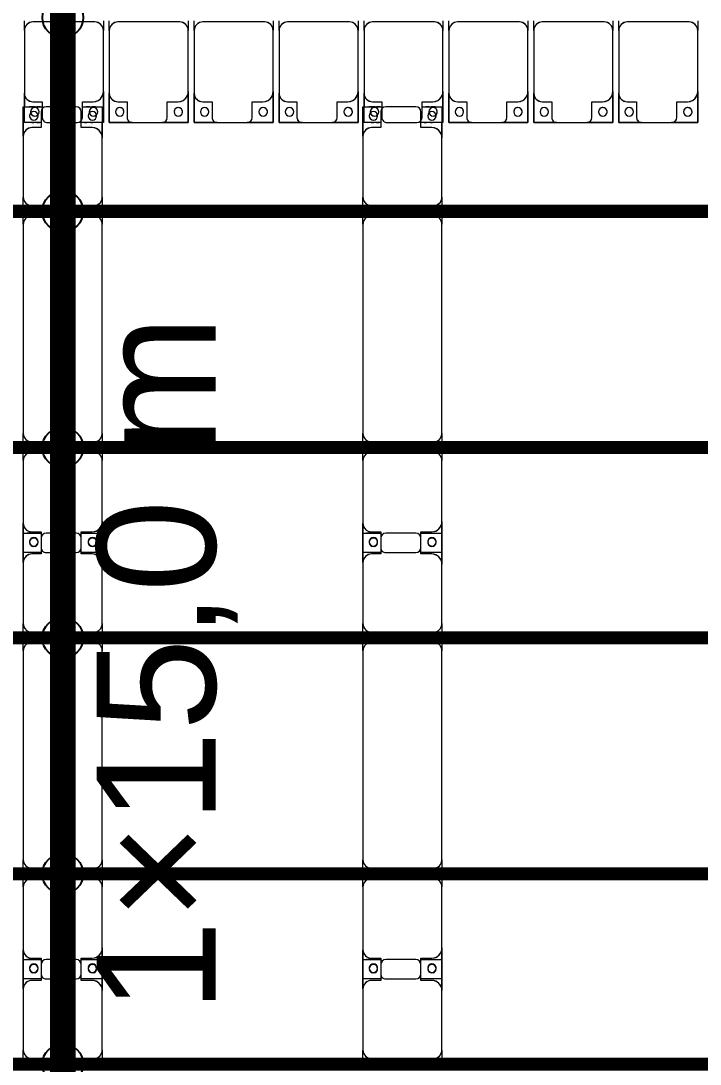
# Model space of a CAD drawing. Header units: millimetres. Extents: x -291190 to 146725, y 19759 to 185158.
# Drawn here: x -55426 to -51426, y 151050 to 157191 of the extents above; entities that cross this region are included whole.
import ezdxf

# ---------------------------------------------------------------- set-up
doc = ezdxf.new("R2010")
doc.units = ezdxf.units.MM
doc.layers.add('A-GENM', color=13, linetype='Continuous', lineweight=9)
doc.layers.add('S-BEAM', color=12, linetype='Continuous', lineweight=9)
doc.layers.add('GC-GHI CHU', color=2, linetype='Continuous')
doc.layers.add('GC-HOP 40x60 GIA CUONG', color=1, linetype='Continuous')
doc.styles.add('GC_VN', font='arial.ttf')

# ---------------------------------------------------------------- blocks, each defined once
blk = doc.blocks.new('Dải phao đi lại kèm đỡ invester - DẢI PHAO ĐI LẠI-60252-KHUNG KẾT CẤU BÈ PIN 4')
at = {"layer": 'A-GENM', "color": 7}
for p, q in [((116258.4, 1312.2), (116411.8, 1312.2)), ((116258.4, 1129.7), (116258.4, 1312.2)), ((116258.4, 1312.2), (116258.4, 1129.7)), ((116411.8, 1312.2), (116258.4, 1312.2)), ((116588.2, 1312.2), (116411.8, 1312.2)), ((116588.2, 1312.2), (116723.4, 1312.2)), ((116723.4, 1312.2), (116588.2, 1312.2)), ((116723.4, 1312.2), (116723.4, 1139.7)), ((116723.4, 1139.7), (116723.4, 1312.2)), ((116758.4, 1312.2), (116911.8, 1312.2)), ((116758.4, 1129.7), (116758.4, 1312.2)), ((116758.4, 1312.2), (116758.4, 1129.7)), ((116911.8, 1312.2), (116758.4, 1312.2)), ((117088.2, 1312.2), (116911.8, 1312.2)), ((117088.2, 1312.2), (117223.4, 1312.2)), ((117223.4, 1312.2), (117088.2, 1312.2)), ((117223.4, 1312.2), (117223.4, 1139.7)), ((117223.4, 1139.7), (117223.4, 1312.2)), ((117258.4, 1312.2), (117411.8, 1312.2)), ((117258.4, 1129.7), (117258.4, 1312.2)), ((117258.4, 1312.2), (117258.4, 1129.7)), ((117411.8, 1312.2), (117258.4, 1312.2)), ((117588.2, 1312.2), (117411.8, 1312.2)), ((117588.2, 1312.2), (117723.4, 1312.2)), ((117723.4, 1312.2), (117588.2, 1312.2)), ((117723.4, 1312.2), (117723.4, 1139.7)), ((117723.4, 1139.7), (117723.4, 1312.2)), ((117758.4, 1312.2), (117888.1, 1312.2)), ((117758.4, 1129.7), (117758.4, 1312.2)), ((117758.4, 1312.2), (117758.4, 1129.7)), ((117831.6, 1312.2), (117819.4, 1312.2)), ((117868.8, 1312.2), (117855.3, 1312.2)), ((118088.2, 1312.2), (117911.8, 1312.2)), ((118124.6, 1312.2), (118223.4, 1312.2)), ((118149.1, 1312.2), (118133.8, 1312.2)), ((118180.3, 1312.2), (118167.8, 1312.2)), ((118223.4, 1312.2), (118223.4, 1139.7)), ((118258.4, 1312.2), (118411.8, 1312.2)), ((118258.4, 1129.7), (118258.4, 1312.2)), ((118258.4, 1312.2), (118258.4, 1129.7)), ((118411.8, 1312.2), (118258.4, 1312.2)), ((118588.2, 1312.2), (118411.8, 1312.2)), ((118588.2, 1312.2), (118723.4, 1312.2)), ((118723.4, 1312.2), (118588.2, 1312.2)), ((118723.4, 1312.2), (118723.4, 1139.7)), ((118723.4, 1139.7), (118723.4, 1312.2)), ((118758.4, 1312.2), (118911.8, 1312.2)), ((118758.4, 1129.7), (118758.4, 1312.2)), ((118758.4, 1312.2), (118758.4, 1129.7)), ((118911.8, 1312.2), (118758.4, 1312.2)), ((119088.2, 1312.2), (118911.8, 1312.2)), ((119088.2, 1312.2), (119223.4, 1312.2)), ((119223.4, 1312.2), (119088.2, 1312.2)), ((119223.4, 1312.2), (119223.4, 1139.7)), ((119223.4, 1139.7), (119223.4, 1312.2)), ((119258.4, 1312.2), (119411.8, 1312.2)), ((119258.4, 1129.7), (119258.4, 1312.2)), ((119258.4, 1312.2), (119258.4, 1129.7)), ((119411.8, 1312.2), (119258.4, 1312.2)), ((119588.2, 1312.2), (119411.8, 1312.2)), ((119588.2, 1312.2), (119723.4, 1312.2)), ((119723.4, 1312.2), (119588.2, 1312.2)), ((119723.4, 1312.2), (119723.4, 1139.7)), ((119723.4, 1139.7), (119723.4, 1312.2)), ((119758.4, 1312.2), (119888.1, 1312.2)), ((119758.4, 1129.7), (119758.4, 1312.2)), ((119758.4, 1312.2), (119758.4, 1129.7)), ((119831.6, 1312.2), (119819.4, 1312.2)), ((119868.8, 1312.2), (119855.3, 1312.2)), ((120088.2, 1312.2), (119911.8, 1312.2)), ((120124.6, 1312.2), (120223.4, 1312.2)), ((120149.1, 1312.2), (120133.8, 1312.2)), ((120180.3, 1312.2), (120167.8, 1312.2)), ((120223.4, 1312.2), (120223.4, 1139.7)), ((116381.8, 1282.2), (116381.8, 1189.7)), ((116618.2, 1189.7), (116618.2, 1282.2)), ((116881.8, 1282.2), (116881.8, 1189.7)), ((117118.2, 1189.7), (117118.2, 1282.2)), ((117381.8, 1282.2), (117381.8, 1189.7)), ((117618.2, 1189.7), (117618.2, 1282.2)), ((117881.8, 1282.2), (117881.8, 1189.7)), ((118118.2, 1189.7), (118118.2, 1282.2)), ((118381.8, 1282.2), (118381.8, 1189.7)), ((118618.2, 1189.7), (118618.2, 1282.2)), ((118881.8, 1282.2), (118881.8, 1189.7)), ((119118.2, 1189.7), (119118.2, 1282.2)), ((119381.8, 1282.2), (119381.8, 1189.7)), ((119618.2, 1189.7), (119618.2, 1282.2)), ((119881.8, 1282.2), (119881.8, 1189.7)), ((120118.2, 1189.7), (120118.2, 1282.2)), ((116381.8, 1189.7), (116318.4, 1189.7)), ((116673.4, 1189.7), (116618.2, 1189.7)), ((116881.8, 1189.7), (116818.4, 1189.7)), ((117173.4, 1189.7), (117118.2, 1189.7)), ((117381.8, 1189.7), (117318.4, 1189.7)), ((117673.4, 1189.7), (117618.2, 1189.7)), ((117881.8, 1189.7), (117818.4, 1189.7)), ((118173.4, 1189.7), (118118.2, 1189.7)), ((118223.4, 1139.7), (118223.4, 1219.7)), ((118381.8, 1189.7), (118318.4, 1189.7)), ((118673.4, 1189.7), (118618.2, 1189.7)), ((118881.8, 1189.7), (118818.4, 1189.7)), ((119173.4, 1189.7), (119118.2, 1189.7)), ((119381.8, 1189.7), (119318.4, 1189.7)), ((119673.4, 1189.7), (119618.2, 1189.7)), ((119881.8, 1189.7), (119818.4, 1189.7)), ((120173.4, 1189.7), (120118.2, 1189.7)), ((120223.4, 1139.7), (120223.4, 1219.7)), ((116258.4, 1129.7), (116258.4, 769.7)), ((116723.4, 769.7), (116723.4, 1139.7)), ((116758.4, 1129.7), (116758.4, 769.7)), ((117223.4, 769.7), (117223.4, 1139.7)), ((117258.4, 1129.7), (117258.4, 769.7)), ((117723.4, 769.7), (117723.4, 1139.7)), ((117758.4, 1129.7), (117758.4, 769.7)), ((118223.4, 769.7), (118223.4, 1139.7)), ((118258.4, 1129.7), (118258.4, 769.7)), ((118723.4, 769.7), (118723.4, 1139.7)), ((118758.4, 1129.7), (118758.4, 769.7)), ((119223.4, 769.7), (119223.4, 1139.7)), ((119258.4, 1129.7), (119258.4, 769.7)), ((119723.4, 769.7), (119723.4, 1139.7)), ((119758.4, 1129.7), (119758.4, 769.7)), ((120223.4, 769.7), (120223.4, 1139.7)), ((116258.4, 713.3), (116258.4, 769.7)), ((116258.4, 713.3), (116258.4, 769.7)), ((116723.4, 769.7), (116723.4, 713.3)), ((116723.4, 769.7), (116723.4, 713.3)), ((116758.4, 713.3), (116758.4, 769.7)), ((116758.4, 713.3), (116758.4, 769.7)), ((117223.4, 769.7), (117223.4, 713.3)), ((117223.4, 769.7), (117223.4, 713.3)), ((117258.4, 713.3), (117258.4, 769.7)), ((117258.4, 713.3), (117258.4, 769.7)), ((117723.4, 769.7), (117723.4, 713.3)), ((117723.4, 769.7), (117723.4, 713.3)), ((117758.4, 713.3), (117758.4, 769.7)), ((117758.4, 713.3), (117758.4, 769.7)), ((118223.4, 769.7), (118223.4, 713.3)), ((118223.4, 769.7), (118223.4, 713.3)), ((118258.4, 713.3), (118258.4, 769.7)), ((118258.4, 713.3), (118258.4, 769.7)), ((118723.4, 769.7), (118723.4, 713.3)), ((118723.4, 769.7), (118723.4, 713.3)), ((118758.4, 713.3), (118758.4, 769.7)), ((118758.4, 713.3), (118758.4, 769.7)), ((119223.4, 769.7), (119223.4, 713.3)), ((119223.4, 769.7), (119223.4, 713.3)), ((119258.4, 713.3), (119258.4, 769.7)), ((119258.4, 713.3), (119258.4, 769.7)), ((119723.4, 769.7), (119723.4, 713.3)), ((119723.4, 769.7), (119723.4, 713.3)), ((119758.4, 713.3), (119758.4, 769.7)), ((119758.4, 713.3), (119758.4, 769.7)), ((120223.4, 769.7), (120223.4, 713.3)), ((120223.4, 769.7), (120223.4, 713.3)), ((116308.4, 719.7), (116673.4, 719.7)), ((116808.4, 719.7), (117173.4, 719.7)), ((117308.4, 719.7), (117673.4, 719.7)), ((117808.4, 719.7), (118173.4, 719.7)), ((118308.4, 719.7), (118673.4, 719.7)), ((118808.4, 719.7), (119173.4, 719.7)), ((119308.4, 719.7), (119673.4, 719.7)), ((119808.4, 719.7), (120173.4, 719.7))]:
    blk.add_line(p, q, dxfattribs=at)
for centre, radius, start, end in [((116411.8, 1282.2), 30, 90, 180), ((116411.8, 1282.2), 30, 105, 165), ((116411.8, 1282.2), 30, 135, 165), ((116411.8, 1282.2), 30, 135, 165), ((116411.8, 1282.2), 30, 105, 120), ((116411.8, 1282.2), 30, 105, 120), ((116588.2, 1282.2), 30, 360, 90), ((116588.2, 1282.2), 30, 60, 75), ((116588.2, 1282.2), 30, 15, 75), ((116588.2, 1282.2), 30, 60, 75), ((116588.2, 1282.2), 30, 15, 30), ((116588.2, 1282.2), 30, 15, 30), ((116911.8, 1282.2), 30, 90, 180), ((116911.8, 1282.2), 30, 105, 165), ((116911.8, 1282.2), 30, 135, 165), ((116911.8, 1282.2), 30, 135, 165), ((116911.8, 1282.2), 30, 105, 120), ((116911.8, 1282.2), 30, 105, 120), ((117088.2, 1282.2), 30, 360, 90), ((117088.2, 1282.2), 30, 60, 75), ((117088.2, 1282.2), 30, 15, 75), ((117088.2, 1282.2), 30, 60, 75), ((117088.2, 1282.2), 30, 15, 30), ((117088.2, 1282.2), 30, 15, 30), ((117411.8, 1282.2), 30, 90, 180), ((117411.8, 1282.2), 30, 105, 165), ((117411.8, 1282.2), 30, 135, 165), ((117411.8, 1282.2), 30, 135, 165), ((117411.8, 1282.2), 30, 105, 120), ((117411.8, 1282.2), 30, 105, 120), ((117588.2, 1282.2), 30, 360, 90), ((117588.2, 1282.2), 30, 60, 75), ((117588.2, 1282.2), 30, 15, 75), ((117588.2, 1282.2), 30, 60, 75), ((117588.2, 1282.2), 30, 15, 30), ((117588.2, 1282.2), 30, 15, 30), ((117911.8, 1282.2), 30, 90, 180), ((117911.8, 1282.2), 30, 150, 165), ((118088.2, 1282.2), 30, 360, 90), ((118411.8, 1282.2), 30, 90, 180), ((118411.8, 1282.2), 30, 105, 165), ((118411.8, 1282.2), 30, 135, 165), ((118411.8, 1282.2), 30, 135, 165), ((118411.8, 1282.2), 30, 105, 120), ((118411.8, 1282.2), 30, 105, 120), ((118588.2, 1282.2), 30, 360, 90), ((118588.2, 1282.2), 30, 60, 75), ((118588.2, 1282.2), 30, 15, 75), ((118588.2, 1282.2), 30, 60, 75), ((118588.2, 1282.2), 30, 15, 30), ((118588.2, 1282.2), 30, 15, 30), ((118911.8, 1282.2), 30, 90, 180), ((118911.8, 1282.2), 30, 105, 165), ((118911.8, 1282.2), 30, 135, 165), ((118911.8, 1282.2), 30, 135, 165), ((118911.8, 1282.2), 30, 105, 120), ((118911.8, 1282.2), 30, 105, 120), ((119088.2, 1282.2), 30, 360, 90), ((119088.2, 1282.2), 30, 60, 75), ((119088.2, 1282.2), 30, 15, 75), ((119088.2, 1282.2), 30, 60, 75), ((119088.2, 1282.2), 30, 15, 30), ((119088.2, 1282.2), 30, 15, 30), ((119411.8, 1282.2), 30, 90, 180), ((119411.8, 1282.2), 30, 105, 165), ((119411.8, 1282.2), 30, 135, 165), ((119411.8, 1282.2), 30, 135, 165), ((119411.8, 1282.2), 30, 105, 120), ((119411.8, 1282.2), 30, 105, 120), ((119588.2, 1282.2), 30, 360, 90), ((119588.2, 1282.2), 30, 60, 75), ((119588.2, 1282.2), 30, 15, 75), ((119588.2, 1282.2), 30, 60, 75), ((119588.2, 1282.2), 30, 15, 30), ((119588.2, 1282.2), 30, 15, 30), ((119911.8, 1282.2), 30, 90, 180), ((119911.8, 1282.2), 30, 150, 165), ((120088.2, 1282.2), 30, 360, 90), ((116316.8, 1248.6), 25, 90, 270), ((116316.8, 1248.6), 25, 90, 255), ((116316.8, 1248.6), 25, 270, 90), ((116316.8, 1248.6), 25, 0, 90), ((116316.8, 1248.6), 25, 300, 345), ((116661.8, 1248.6), 25, 90, 270), ((116661.8, 1248.6), 25, 90, 180), ((116661.8, 1248.6), 25, 195, 255), ((116661.8, 1248.6), 25, 270, 90), ((116661.8, 1248.6), 25, 270, 90), ((116816.8, 1248.6), 25, 90, 270), ((116816.8, 1248.6), 25, 90, 255), ((116816.8, 1248.6), 25, 270, 90), ((116816.8, 1248.6), 25, 0, 90), ((116816.8, 1248.6), 25, 300, 345), ((117161.8, 1248.6), 25, 90, 270), ((117161.8, 1248.6), 25, 90, 180), ((117161.8, 1248.6), 25, 195, 255), ((117161.8, 1248.6), 25, 270, 90), ((117161.8, 1248.6), 25, 270, 90), ((117316.8, 1248.6), 25, 90, 270), ((117316.8, 1248.6), 25, 90, 255), ((117316.8, 1248.6), 25, 270, 90), ((117316.8, 1248.6), 25, 0, 90), ((117316.8, 1248.6), 25, 300, 345), ((117661.8, 1248.6), 25, 90, 270), ((117661.8, 1248.6), 25, 90, 180), ((117661.8, 1248.6), 25, 195, 255), ((117661.8, 1248.6), 25, 270, 90), ((117661.8, 1248.6), 25, 270, 90), ((117816.8, 1248.6), 25, 90, 270), ((117816.8, 1248.6), 25, 90, 210), ((117816.8, 1248.6), 25, 270, 90), ((117816.8, 1248.6), 25, 0, 90), ((118161.8, 1248.6), 25, 90, 270), ((118161.8, 1248.6), 25, 90, 180), ((118161.8, 1248.6), 25, 270, 90), ((118161.8, 1248.6), 25, 345, 90), ((118316.8, 1248.6), 25, 90, 270), ((118316.8, 1248.6), 25, 90, 255), ((118316.8, 1248.6), 25, 270, 90), ((118316.8, 1248.6), 25, 0, 90), ((118316.8, 1248.6), 25, 300, 345), ((118661.8, 1248.6), 25, 90, 270), ((118661.8, 1248.6), 25, 90, 180), ((118661.8, 1248.6), 25, 195, 255), ((118661.8, 1248.6), 25, 270, 90), ((118661.8, 1248.6), 25, 270, 90), ((118816.8, 1248.6), 25, 90, 270), ((118816.8, 1248.6), 25, 90, 255), ((118816.8, 1248.6), 25, 270, 90), ((118816.8, 1248.6), 25, 0, 90), ((118816.8, 1248.6), 25, 300, 345), ((119161.8, 1248.6), 25, 90, 270), ((119161.8, 1248.6), 25, 90, 180), ((119161.8, 1248.6), 25, 195, 255), ((119161.8, 1248.6), 25, 270, 90), ((119161.8, 1248.6), 25, 270, 90), ((119316.8, 1248.6), 25, 90, 270), ((119316.8, 1248.6), 25, 90, 255), ((119316.8, 1248.6), 25, 270, 90), ((119316.8, 1248.6), 25, 0, 90), ((119316.8, 1248.6), 25, 300, 345), ((119661.8, 1248.6), 25, 90, 270), ((119661.8, 1248.6), 25, 90, 180), ((119661.8, 1248.6), 25, 195, 255), ((119661.8, 1248.6), 25, 270, 90), ((119661.8, 1248.6), 25, 270, 90), ((119816.8, 1248.6), 25, 90, 270), ((119816.8, 1248.6), 25, 90, 210), ((119816.8, 1248.6), 25, 270, 90), ((119816.8, 1248.6), 25, 0, 90), ((120161.8, 1248.6), 25, 90, 270), ((120161.8, 1248.6), 25, 90, 180), ((120161.8, 1248.6), 25, 270, 90), ((120161.8, 1248.6), 25, 345, 90), ((116318.4, 1129.7), 60, 90, 180), ((116318.4, 1129.7), 60, 90, 150), ((116318.4, 1129.7), 60, 135, 150), ((116318.4, 1129.7), 60, 135, 150), ((116316.8, 1248.6), 25, 270, 285), ((116673.4, 1139.7), 50, 0, 90), ((116673.4, 1139.7), 50, 45, 90), ((116673.4, 1139.7), 50, 15, 90), ((116673.4, 1139.7), 50, 45, 90), ((116818.4, 1129.7), 60, 90, 180), ((116818.4, 1129.7), 60, 90, 150), ((116818.4, 1129.7), 60, 135, 150), ((116818.4, 1129.7), 60, 135, 150), ((116816.8, 1248.6), 25, 270, 285), ((117173.4, 1139.7), 50, 0, 90), ((117173.4, 1139.7), 50, 45, 90), ((117173.4, 1139.7), 50, 15, 90), ((117173.4, 1139.7), 50, 45, 90), ((117318.4, 1129.7), 60, 90, 180), ((117318.4, 1129.7), 60, 90, 150), ((117318.4, 1129.7), 60, 135, 150), ((117318.4, 1129.7), 60, 135, 150), ((117316.8, 1248.6), 25, 270, 285), ((117673.4, 1139.7), 50, 0, 90), ((117673.4, 1139.7), 50, 45, 90), ((117673.4, 1139.7), 50, 15, 90), ((117673.4, 1139.7), 50, 45, 90), ((117818.4, 1129.7), 60, 90, 180), ((117818.4, 1129.7), 60, 90, 150), ((117818.4, 1129.7), 60, 135, 150), ((117818.4, 1129.7), 60, 135, 150), ((118173.4, 1139.7), 50, 0, 90), ((118173.4, 1139.7), 50, 45, 90), ((118173.4, 1139.7), 50, 15, 90), ((118173.4, 1139.7), 50, 45, 90), ((118318.4, 1129.7), 60, 90, 180), ((118318.4, 1129.7), 60, 90, 150), ((118318.4, 1129.7), 60, 135, 150), ((118318.4, 1129.7), 60, 135, 150), ((118316.8, 1248.6), 25, 270, 285), ((118673.4, 1139.7), 50, 0, 90), ((118673.4, 1139.7), 50, 45, 90), ((118673.4, 1139.7), 50, 15, 90), ((118673.4, 1139.7), 50, 45, 90), ((118818.4, 1129.7), 60, 90, 180), ((118818.4, 1129.7), 60, 90, 150), ((118818.4, 1129.7), 60, 135, 150), ((118818.4, 1129.7), 60, 135, 150), ((118816.8, 1248.6), 25, 270, 285), ((119173.4, 1139.7), 50, 0, 90), ((119173.4, 1139.7), 50, 45, 90), ((119173.4, 1139.7), 50, 15, 90), ((119173.4, 1139.7), 50, 45, 90), ((119318.4, 1129.7), 60, 90, 180), ((119318.4, 1129.7), 60, 90, 150), ((119318.4, 1129.7), 60, 135, 150), ((119318.4, 1129.7), 60, 135, 150), ((119316.8, 1248.6), 25, 270, 285), ((119673.4, 1139.7), 50, 0, 90), ((119673.4, 1139.7), 50, 45, 90), ((119673.4, 1139.7), 50, 15, 90), ((119673.4, 1139.7), 50, 45, 90), ((119818.4, 1129.7), 60, 90, 180), ((119818.4, 1129.7), 60, 90, 150), ((119818.4, 1129.7), 60, 135, 150), ((119818.4, 1129.7), 60, 135, 150), ((120173.4, 1139.7), 50, 0, 90), ((120173.4, 1139.7), 50, 45, 90), ((120173.4, 1139.7), 50, 15, 90), ((120173.4, 1139.7), 50, 45, 90), ((116308.4, 769.7), 50, 180, 270), ((116308.4, 769.7), 50, 195, 270), ((116673.4, 769.7), 50, 270, 0), ((116673.4, 769.7), 50, 270, 345), ((116808.4, 769.7), 50, 180, 270), ((116808.4, 769.7), 50, 195, 270), ((117173.4, 769.7), 50, 270, 0), ((117173.4, 769.7), 50, 270, 345), ((117308.4, 769.7), 50, 180, 270), ((117308.4, 769.7), 50, 195, 270), ((117673.4, 769.7), 50, 270, 0), ((117673.4, 769.7), 50, 270, 345), ((117808.4, 769.7), 50, 180, 270), ((117808.4, 769.7), 50, 195, 270), ((118173.4, 769.7), 50, 270, 0), ((118173.4, 769.7), 50, 270, 345), ((118308.4, 769.7), 50, 180, 270), ((118308.4, 769.7), 50, 195, 270), ((118673.4, 769.7), 50, 270, 0), ((118673.4, 769.7), 50, 270, 345), ((118808.4, 769.7), 50, 180, 270), ((118808.4, 769.7), 50, 195, 270), ((119173.4, 769.7), 50, 270, 0), ((119173.4, 769.7), 50, 270, 345), ((119308.4, 769.7), 50, 180, 270), ((119308.4, 769.7), 50, 195, 270), ((119673.4, 769.7), 50, 270, 0), ((119673.4, 769.7), 50, 270, 345), ((119808.4, 769.7), 50, 180, 270), ((119808.4, 769.7), 50, 195, 270), ((120173.4, 769.7), 50, 270, 0), ((120173.4, 769.7), 50, 270, 345)]:
    blk.add_arc(centre, radius, start, end, dxfattribs=at)
blk = doc.blocks.new('Dai phao do pin - DẢI PHAO ĐỠ PIN-51784-KHUNG KẾT CẤU BÈ PIN 4')
at = {"layer": 'A-GENM', "color": 7}
for p, q in [((-1312.2, 241.6), (-1129.7, 241.6)), ((-1312.2, 124.6), (-1312.2, 241.6)), ((-1312.2, 202.3), (-1312.2, 179.3)), ((-1129.7, 241.6), (-1219.7, 241.6)), ((-779.7, 241.6), (-1129.7, 241.6)), ((-779.7, 241.6), (-716.7, 241.6)), ((-779.7, 241.6), (-716.7, 241.6)), ((-729.7, -173.4), (-729.7, 191.6)), ((-676.7, 241.6), (-620.3, 241.6)), ((-676.7, 241.6), (-620.3, 241.6)), ((-670.3, 191.6), (-670.3, -173.4)), ((610.3, 241.6), (-620.3, 241.6)), ((610.3, 241.6), (673.3, 241.6)), ((610.3, 241.6), (673.3, 241.6)), ((660.3, -173.4), (660.3, 191.6)), ((713.3, 241.6), (769.7, 241.6)), ((713.3, 241.6), (769.7, 241.6)), ((719.7, 191.6), (719.7, -173.4)), ((1129.7, 241.6), (769.7, 241.6)), ((1129.7, 241.6), (1312.2, 241.6)), ((1312.2, 241.6), (1129.7, 241.6)), ((1197.8, 241.6), (1380.3, 241.6)), ((1197.8, 116.2), (1197.8, 241.6)), ((1380.3, 241.6), (1197.8, 241.6)), ((1312.2, 241.6), (1312.2, 116.2)), ((1730.3, 241.6), (1380.3, 241.6)), ((1730.3, 241.6), (1793.3, 241.6)), ((1730.3, 241.6), (1793.3, 241.6)), ((1780.3, -173.4), (1780.3, 191.6)), ((1833.3, 241.6), (1889.7, 241.6)), ((1833.3, 241.6), (1889.7, 241.6)), ((1839.7, 191.6), (1839.7, -173.4)), ((3120.3, 241.6), (1889.7, 241.6)), ((3120.3, 241.6), (3183.3, 241.6)), ((3120.3, 241.6), (3183.3, 241.6)), ((3170.3, -173.4), (3170.3, 191.6)), ((3223.3, 241.6), (3279.7, 241.6)), ((3223.3, 241.6), (3279.7, 241.6)), ((3229.7, 191.6), (3229.7, -173.4)), ((3639.7, 241.6), (3279.7, 241.6)), ((3639.7, 241.6), (3822.2, 241.6)), ((3822.2, 241.6), (3639.7, 241.6)), ((3707.8, 241.6), (3890.3, 241.6)), ((3707.8, 116.2), (3707.8, 241.6)), ((3890.3, 241.6), (3707.8, 241.6)), ((3822.2, 241.6), (3822.2, 116.2)), ((4240.3, 241.6), (3890.3, 241.6)), ((4240.3, 241.6), (4303.3, 241.6)), ((4240.3, 241.6), (4303.3, 241.6)), ((4290.3, -173.4), (4290.3, 191.6)), ((-1312.2, 166.1), (-1312.2, 147.6)), ((-1189.7, 181.6), (-1189.7, 118.2)), ((1189.7, 118.2), (1189.7, 181.6)), ((1320.3, 181.6), (1320.3, 118.2)), ((3699.7, 118.2), (3699.7, 181.6)), ((3830.3, 181.6), (3830.3, 118.2)), ((-1312.2, 88.2), (-1312.2, -88.2)), ((-1189.7, 118.2), (-1282.2, 118.2)), ((1282.2, 118.2), (1189.7, 118.2)), ((1197.8, 88.2), (1197.8, -88.2)), ((1320.3, 118.2), (1227.8, 118.2)), ((1312.2, -88.2), (1312.2, 88.2)), ((3792.2, 118.2), (3699.7, 118.2)), ((3707.8, 88.2), (3707.8, -88.2)), ((3830.3, 118.2), (3737.8, 118.2)), ((3822.2, -88.2), (3822.2, 88.2)), ((-1312.2, -223.4), (-1312.2, -111.9)), ((-1282.2, -118.2), (-1189.7, -118.2)), ((-1189.7, -118.2), (-1189.7, -173.4)), ((1189.7, -173.4), (1189.7, -118.2)), ((1189.7, -118.2), (1282.2, -118.2)), ((1197.8, -223.4), (1197.8, -116.2)), ((1227.8, -118.2), (1320.3, -118.2)), ((1312.2, -116.2), (1312.2, -223.4)), ((1320.3, -118.2), (1320.3, -173.4)), ((3699.7, -173.4), (3699.7, -118.2)), ((3699.7, -118.2), (3792.2, -118.2)), ((3707.8, -223.4), (3707.8, -116.2)), ((3737.8, -118.2), (3830.3, -118.2)), ((3822.2, -116.2), (3822.2, -223.4)), ((3830.3, -118.2), (3830.3, -173.4)), ((-1312.2, -122.9), (-1312.2, -143.5)), ((-1312.2, -151.7), (-1312.2, -189.3)), ((1197.8, -169.2), (1197.8, -202)), ((3707.8, -169.2), (3707.8, -202)), ((-1139.7, -223.4), (-1312.2, -223.4)), ((-1312.2, -223.4), (-1139.7, -223.4)), ((-1139.7, -223.4), (-779.7, -223.4)), ((-716.7, -223.4), (-779.7, -223.4)), ((-716.7, -223.4), (-779.7, -223.4)), ((-620.3, -223.4), (-676.7, -223.4)), ((-620.3, -223.4), (-676.7, -223.4)), ((-620.3, -223.4), (610.3, -223.4)), ((673.3, -223.4), (610.3, -223.4)), ((673.3, -223.4), (610.3, -223.4)), ((769.7, -223.4), (713.3, -223.4)), ((769.7, -223.4), (713.3, -223.4)), ((769.7, -223.4), (1139.7, -223.4)), ((1312.2, -223.4), (1139.7, -223.4)), ((1139.7, -223.4), (1312.2, -223.4)), ((1370.3, -223.4), (1197.8, -223.4)), ((1197.8, -223.4), (1370.3, -223.4)), ((1370.3, -223.4), (1730.3, -223.4)), ((1793.3, -223.4), (1730.3, -223.4)), ((1793.3, -223.4), (1730.3, -223.4)), ((1889.7, -223.4), (1833.3, -223.4)), ((1889.7, -223.4), (1833.3, -223.4)), ((1889.7, -223.4), (3120.3, -223.4)), ((3183.3, -223.4), (3120.3, -223.4)), ((3183.3, -223.4), (3120.3, -223.4)), ((3279.7, -223.4), (3223.3, -223.4)), ((3279.7, -223.4), (3223.3, -223.4)), ((3279.7, -223.4), (3649.7, -223.4)), ((3822.2, -223.4), (3649.7, -223.4)), ((3649.7, -223.4), (3822.2, -223.4)), ((3880.3, -223.4), (3707.8, -223.4)), ((3707.8, -223.4), (3880.3, -223.4)), ((3880.3, -223.4), (4240.3, -223.4)), ((4303.3, -223.4), (4240.3, -223.4)), ((4303.3, -223.4), (4240.3, -223.4))]:
    blk.add_line(p, q, dxfattribs=at)
for centre, radius, start, end in [((-1258.6, 183.2), 25, 0, 180), ((-1258.6, 183.2), 25, 90, 180), ((-1129.7, 181.6), 60, 90, 180), ((-1129.7, 181.6), 60, 120, 180), ((-779.7, 191.6), 50, 360, 90), ((-779.7, 191.6), 50, 360, 75), ((-620.3, 191.6), 50, 90, 180), ((-620.3, 191.6), 50, 150, 180), ((-620.3, 191.6), 50, 105, 120), ((610.3, 191.6), 50, 360, 90), ((610.3, 191.6), 50, 60, 90), ((610.3, 191.6), 50, 15, 30), ((769.7, 191.6), 50, 90, 180), ((769.7, 191.6), 50, 105, 180), ((1129.7, 181.6), 60, 360, 90), ((1129.7, 181.6), 60, 45, 60), ((1129.7, 181.6), 60, 360, 60), ((1129.7, 181.6), 60, 45, 60), ((1248.6, 183.2), 25, 0, 180), ((1248.6, 183.2), 25, 360, 165), ((1251.4, 183.2), 25, 0, 180), ((1251.4, 183.2), 25, 90, 180), ((1251.4, 183.2), 25, 15, 75), ((1380.3, 181.6), 60, 90, 180), ((1380.3, 181.6), 60, 120, 180), ((1730.3, 191.6), 50, 360, 90), ((1730.3, 191.6), 50, 360, 75), ((1889.7, 191.6), 50, 90, 180), ((1889.7, 191.6), 50, 150, 180), ((1889.7, 191.6), 50, 105, 120), ((3120.3, 191.6), 50, 360, 90), ((3120.3, 191.6), 50, 75, 90), ((3120.3, 191.6), 50, 15, 30), ((3279.7, 191.6), 50, 90, 180), ((3279.7, 191.6), 50, 105, 180), ((3639.7, 181.6), 60, 360, 90), ((3639.7, 181.6), 60, 45, 60), ((3639.7, 181.6), 60, 360, 60), ((3639.7, 181.6), 60, 45, 60), ((3758.6, 183.2), 25, 0, 180), ((3758.6, 183.2), 25, 360, 165), ((3761.4, 183.2), 25, 0, 180), ((3761.4, 183.2), 25, 90, 180), ((3761.4, 183.2), 25, 15, 75), ((3890.3, 181.6), 60, 90, 180), ((3890.3, 181.6), 60, 120, 180), ((4240.3, 191.6), 50, 360, 90), ((4240.3, 191.6), 50, 360, 75), ((-1258.6, 183.2), 25, 180, 0), ((-1258.6, 183.2), 25, 180, 270), ((-1258.6, 183.2), 25, 285, 300), ((1248.6, 183.2), 25, 180, 0), ((1251.4, 183.2), 25, 180, 0), ((1251.4, 183.2), 25, 180, 270), ((1248.6, 183.2), 25, 210, 255), ((1248.6, 183.2), 25, 270, 360), ((1251.4, 183.2), 25, 285, 330), ((3758.6, 183.2), 25, 180, 0), ((3761.4, 183.2), 25, 180, 0), ((3761.4, 183.2), 25, 180, 270), ((3758.6, 183.2), 25, 210, 255), ((3758.6, 183.2), 25, 270, 360), ((3761.4, 183.2), 25, 285, 330), ((-1282.2, 88.2), 30, 90, 180), ((1227.8, 88.2), 30, 90, 180), ((1282.2, 88.2), 30, 360, 90), ((3737.8, 88.2), 30, 90, 180), ((3792.2, 88.2), 30, 360, 90), ((-1282.2, -88.2), 30, 180, 270), ((-1282.2, -88.2), 30, 240, 255), ((1227.8, -88.2), 30, 180, 270), ((1282.2, -88.2), 30, 270, 360), ((3737.8, -88.2), 30, 180, 270), ((3792.2, -88.2), 30, 270, 360), ((-1258.6, -161.8), 25, 0, 180), ((-1258.6, -161.8), 25, 90, 180), ((-1258.6, -161.8), 25, 180, 0), ((-1258.6, -161.8), 25, 180, 270), ((-1258.6, -161.8), 25, 285, 313.62534), ((-1139.7, -173.4), 50, 180, 270), ((-1139.7, -173.4), 50, 180, 255), ((-779.7, -173.4), 50, 270, 360), ((-779.7, -173.4), 50, 285, 360), ((-620.3, -173.4), 50, 180, 270), ((-620.3, -173.4), 50, 180, 210), ((610.3, -173.4), 50, 270, 360), ((610.3, -173.4), 50, 330, 360), ((769.7, -173.4), 50, 180, 270), ((769.7, -173.4), 50, 180, 255), ((1139.7, -173.4), 50, 270, 360), ((1139.7, -173.4), 50, 285, 360), ((1139.7, -173.4), 50, 315, 0), ((1139.7, -173.4), 50, 315, 0), ((1248.6, -161.8), 25, 0, 180), ((1248.6, -161.8), 25, 180, 0), ((1248.6, -161.8), 25, 105, 165), ((1248.6, -161.8), 25, 195, 360), ((1251.4, -161.8), 25, 0, 180), ((1251.4, -161.8), 25, 105, 180), ((1251.4, -161.8), 25, 180, 0), ((1251.4, -161.8), 25, 180, 270), ((1248.6, -161.8), 25, 360, 75), ((1251.4, -161.8), 25, 15, 75), ((1251.4, -161.8), 25, 285, 345), ((1370.3, -173.4), 50, 180, 270), ((1370.3, -173.4), 50, 180, 255), ((1730.3, -173.4), 50, 270, 360), ((1730.3, -173.4), 50, 285, 360), ((1889.7, -173.4), 50, 180, 270), ((1889.7, -173.4), 50, 180, 210), ((3120.3, -173.4), 50, 270, 360), ((3120.3, -173.4), 50, 330, 360), ((3279.7, -173.4), 50, 180, 270), ((3279.7, -173.4), 50, 180, 255), ((3649.7, -173.4), 50, 270, 360), ((3649.7, -173.4), 50, 285, 360), ((3649.7, -173.4), 50, 315, 0), ((3649.7, -173.4), 50, 315, 0), ((3758.6, -161.8), 25, 0, 180), ((3758.6, -161.8), 25, 180, 0), ((3758.6, -161.8), 25, 105, 165), ((3758.6, -161.8), 25, 195, 360), ((3761.4, -161.8), 25, 0, 180), ((3761.4, -161.8), 25, 105, 180), ((3761.4, -161.8), 25, 180, 0), ((3761.4, -161.8), 25, 180, 270), ((3758.6, -161.8), 25, 360, 75), ((3761.4, -161.8), 25, 15, 75), ((3761.4, -161.8), 25, 285, 345), ((3880.3, -173.4), 50, 180, 270), ((3880.3, -173.4), 50, 180, 255), ((4240.3, -173.4), 50, 270, 360), ((4240.3, -173.4), 50, 285, 360), ((-1139.7, -173.4), 50, 210, 225), ((-1139.7, -173.4), 50, 210, 225), ((-620.3, -173.4), 50, 240, 270), ((610.3, -173.4), 50, 285, 300), ((1370.3, -173.4), 50, 210, 225), ((1370.3, -173.4), 50, 210, 225), ((1889.7, -173.4), 50, 240, 270), ((3880.3, -173.4), 50, 210, 225), ((3880.3, -173.4), 50, 210, 225)]:
    blk.add_arc(centre, radius, start, end, dxfattribs=at)
blk = doc.blocks.new('Dai phao do pin - DẢI PHAO ĐỠ PIN-V21-KHUNG KẾT CẤU BÈ PIN 4')
at = {"layer": 'A-GENM', "color": 7}
for p, q in [((-1312.2, 241.6), (-1129.7, 241.6)), ((-1312.2, 124.6), (-1312.2, 241.6)), ((-1312.2, 202.3), (-1312.2, 179.3)), ((-1129.7, 241.6), (-1219.7, 241.6)), ((-779.7, 241.6), (-1129.7, 241.6)), ((-779.7, 241.6), (-716.7, 241.6)), ((-779.7, 241.6), (-716.7, 241.6)), ((-729.7, -173.4), (-729.7, 191.6)), ((-676.7, 241.6), (-620.3, 241.6)), ((-676.7, 241.6), (-620.3, 241.6)), ((-670.3, 191.6), (-670.3, -173.4)), ((610.3, 241.6), (-620.3, 241.6)), ((610.3, 241.6), (673.3, 241.6)), ((610.3, 241.6), (673.3, 241.6)), ((660.3, -173.4), (660.3, 191.6)), ((713.3, 241.6), (769.7, 241.6)), ((713.3, 241.6), (769.7, 241.6)), ((719.7, 191.6), (719.7, -173.4)), ((1129.7, 241.6), (769.7, 241.6)), ((1129.7, 241.6), (1312.2, 241.6)), ((1312.2, 241.6), (1129.7, 241.6)), ((1197.8, 241.6), (1380.3, 241.6)), ((1197.8, 116.2), (1197.8, 241.6)), ((1380.3, 241.6), (1197.8, 241.6)), ((1312.2, 241.6), (1312.2, 116.2)), ((1730.3, 241.6), (1380.3, 241.6)), ((1730.3, 241.6), (1793.3, 241.6)), ((1730.3, 241.6), (1793.3, 241.6)), ((1780.3, -173.4), (1780.3, 191.6)), ((1833.3, 241.6), (1889.7, 241.6)), ((1833.3, 241.6), (1889.7, 241.6)), ((1839.7, 191.6), (1839.7, -173.4)), ((3120.3, 241.6), (1889.7, 241.6)), ((3120.3, 241.6), (3183.3, 241.6)), ((3120.3, 241.6), (3183.3, 241.6)), ((3170.3, -173.4), (3170.3, 191.6)), ((3223.3, 241.6), (3279.7, 241.6)), ((3223.3, 241.6), (3279.7, 241.6)), ((3229.7, 191.6), (3229.7, -173.4)), ((3639.7, 241.6), (3279.7, 241.6)), ((3639.7, 241.6), (3822.2, 241.6)), ((3822.2, 241.6), (3639.7, 241.6)), ((3707.8, 241.6), (3890.3, 241.6)), ((3707.8, 116.2), (3707.8, 241.6)), ((3890.3, 241.6), (3707.8, 241.6)), ((3822.2, 241.6), (3822.2, 116.2)), ((4240.3, 241.6), (3890.3, 241.6)), ((4240.3, 241.6), (4303.3, 241.6)), ((4240.3, 241.6), (4303.3, 241.6)), ((4290.3, -173.4), (4290.3, 191.6)), ((-1312.2, 166.1), (-1312.2, 147.6)), ((-1189.7, 181.6), (-1189.7, 118.2)), ((1189.7, 118.2), (1189.7, 181.6)), ((1320.3, 181.6), (1320.3, 118.2)), ((3699.7, 118.2), (3699.7, 181.6)), ((3830.3, 181.6), (3830.3, 118.2)), ((-1312.2, 88.2), (-1312.2, -88.2)), ((-1189.7, 118.2), (-1282.2, 118.2)), ((1282.2, 118.2), (1189.7, 118.2)), ((1197.8, 88.2), (1197.8, -88.2)), ((1320.3, 118.2), (1227.8, 118.2)), ((1312.2, -88.2), (1312.2, 88.2)), ((3792.2, 118.2), (3699.7, 118.2)), ((3707.8, 88.2), (3707.8, -88.2)), ((3830.3, 118.2), (3737.8, 118.2)), ((3822.2, -88.2), (3822.2, 88.2)), ((-1312.2, -223.4), (-1312.2, -111.9)), ((-1282.2, -118.2), (-1189.7, -118.2)), ((-1189.7, -118.2), (-1189.7, -173.4)), ((1189.7, -173.4), (1189.7, -118.2)), ((1189.7, -118.2), (1282.2, -118.2)), ((1197.8, -223.4), (1197.8, -116.2)), ((1227.8, -118.2), (1320.3, -118.2)), ((1312.2, -116.2), (1312.2, -223.4)), ((1320.3, -118.2), (1320.3, -173.4)), ((3699.7, -173.4), (3699.7, -118.2)), ((3699.7, -118.2), (3792.2, -118.2)), ((3707.8, -223.4), (3707.8, -116.2)), ((3737.8, -118.2), (3830.3, -118.2)), ((3822.2, -116.2), (3822.2, -223.4)), ((3830.3, -118.2), (3830.3, -173.4)), ((-1312.2, -122.9), (-1312.2, -143.5)), ((-1312.2, -154.4), (-1312.2, -189.3)), ((1197.8, -169.2), (1197.8, -202)), ((3707.8, -169.2), (3707.8, -202)), ((-1139.7, -223.4), (-1312.2, -223.4)), ((-1312.2, -223.4), (-1139.7, -223.4)), ((-1139.7, -223.4), (-779.7, -223.4)), ((-716.7, -223.4), (-779.7, -223.4)), ((-716.7, -223.4), (-779.7, -223.4)), ((-620.3, -223.4), (-676.7, -223.4)), ((-620.3, -223.4), (-676.7, -223.4)), ((-620.3, -223.4), (610.3, -223.4)), ((673.3, -223.4), (610.3, -223.4)), ((673.3, -223.4), (610.3, -223.4)), ((769.7, -223.4), (713.3, -223.4)), ((769.7, -223.4), (713.3, -223.4)), ((769.7, -223.4), (1139.7, -223.4)), ((1312.2, -223.4), (1139.7, -223.4)), ((1139.7, -223.4), (1312.2, -223.4)), ((1370.3, -223.4), (1197.8, -223.4)), ((1197.8, -223.4), (1370.3, -223.4)), ((1370.3, -223.4), (1730.3, -223.4)), ((1793.3, -223.4), (1730.3, -223.4)), ((1793.3, -223.4), (1730.3, -223.4)), ((1889.7, -223.4), (1833.3, -223.4)), ((1889.7, -223.4), (1833.3, -223.4)), ((1889.7, -223.4), (3120.3, -223.4)), ((3183.3, -223.4), (3120.3, -223.4)), ((3183.3, -223.4), (3120.3, -223.4)), ((3279.7, -223.4), (3223.3, -223.4)), ((3279.7, -223.4), (3223.3, -223.4)), ((3279.7, -223.4), (3649.7, -223.4)), ((3822.2, -223.4), (3649.7, -223.4)), ((3649.7, -223.4), (3822.2, -223.4)), ((3880.3, -223.4), (3707.8, -223.4)), ((3707.8, -223.4), (3880.3, -223.4)), ((3880.3, -223.4), (4240.3, -223.4)), ((4303.3, -223.4), (4240.3, -223.4)), ((4303.3, -223.4), (4240.3, -223.4))]:
    blk.add_line(p, q, dxfattribs=at)
for centre, radius, start, end in [((-1258.6, 183.2), 25, 0, 180), ((-1258.6, 183.2), 25, 90, 180), ((-1129.7, 181.6), 60, 90, 180), ((-1129.7, 181.6), 60, 120, 180), ((-779.7, 191.6), 50, 360, 90), ((-779.7, 191.6), 50, 360, 75), ((-620.3, 191.6), 50, 90, 180), ((-620.3, 191.6), 50, 150, 180), ((-620.3, 191.6), 50, 105, 120), ((610.3, 191.6), 50, 360, 90), ((610.3, 191.6), 50, 60, 90), ((610.3, 191.6), 50, 15, 30), ((769.7, 191.6), 50, 90, 180), ((769.7, 191.6), 50, 105, 180), ((1129.7, 181.6), 60, 360, 90), ((1129.7, 181.6), 60, 45, 60), ((1129.7, 181.6), 60, 360, 60), ((1129.7, 181.6), 60, 45, 60), ((1248.6, 183.2), 25, 0, 180), ((1248.6, 183.2), 25, 360, 165), ((1251.4, 183.2), 25, 0, 180), ((1251.4, 183.2), 25, 90, 180), ((1251.4, 183.2), 25, 15, 75), ((1380.3, 181.6), 60, 90, 180), ((1380.3, 181.6), 60, 120, 180), ((1730.3, 191.6), 50, 360, 90), ((1730.3, 191.6), 50, 360, 75), ((1889.7, 191.6), 50, 90, 180), ((1889.7, 191.6), 50, 150, 180), ((1889.7, 191.6), 50, 105, 120), ((3120.3, 191.6), 50, 360, 90), ((3120.3, 191.6), 50, 75, 90), ((3120.3, 191.6), 50, 15, 30), ((3279.7, 191.6), 50, 90, 180), ((3279.7, 191.6), 50, 105, 180), ((3639.7, 181.6), 60, 360, 90), ((3639.7, 181.6), 60, 45, 60), ((3639.7, 181.6), 60, 360, 60), ((3639.7, 181.6), 60, 45, 60), ((3758.6, 183.2), 25, 0, 180), ((3758.6, 183.2), 25, 360, 165), ((3761.4, 183.2), 25, 0, 180), ((3761.4, 183.2), 25, 90, 180), ((3761.4, 183.2), 25, 15, 75), ((3890.3, 181.6), 60, 90, 180), ((3890.3, 181.6), 60, 120, 180), ((4240.3, 191.6), 50, 360, 90), ((4240.3, 191.6), 50, 360, 75), ((-1258.6, 183.2), 25, 180, 0), ((-1258.6, 183.2), 25, 180, 270), ((-1258.6, 183.2), 25, 285, 300), ((1248.6, 183.2), 25, 180, 0), ((1251.4, 183.2), 25, 180, 0), ((1251.4, 183.2), 25, 180, 270), ((1248.6, 183.2), 25, 210, 255), ((1248.6, 183.2), 25, 270, 360), ((1251.4, 183.2), 25, 285, 330), ((3758.6, 183.2), 25, 180, 0), ((3761.4, 183.2), 25, 180, 0), ((3761.4, 183.2), 25, 180, 270), ((3758.6, 183.2), 25, 210, 255), ((3758.6, 183.2), 25, 270, 360), ((3761.4, 183.2), 25, 285, 330), ((-1282.2, 88.2), 30, 90, 180), ((1227.8, 88.2), 30, 90, 180), ((1282.2, 88.2), 30, 360, 90), ((3737.8, 88.2), 30, 90, 180), ((3792.2, 88.2), 30, 360, 90), ((-1282.2, -88.2), 30, 180, 270), ((-1282.2, -88.2), 30, 240, 255), ((1227.8, -88.2), 30, 180, 270), ((1282.2, -88.2), 30, 270, 360), ((3737.8, -88.2), 30, 180, 270), ((3792.2, -88.2), 30, 270, 360), ((-1258.6, -161.8), 25, 0, 180), ((-1258.6, -161.8), 25, 90, 180), ((-1258.6, -161.8), 25, 180, 0), ((-1258.6, -161.8), 25, 180, 270), ((-1258.6, -161.8), 25, 285, 313.62534), ((-1139.7, -173.4), 50, 180, 270), ((-1139.7, -173.4), 50, 180, 255), ((-779.7, -173.4), 50, 270, 360), ((-779.7, -173.4), 50, 285, 360), ((-620.3, -173.4), 50, 180, 270), ((-620.3, -173.4), 50, 180, 210), ((610.3, -173.4), 50, 270, 360), ((610.3, -173.4), 50, 330, 360), ((769.7, -173.4), 50, 180, 270), ((769.7, -173.4), 50, 180, 255), ((1139.7, -173.4), 50, 270, 360), ((1139.7, -173.4), 50, 285, 360), ((1139.7, -173.4), 50, 315, 0), ((1139.7, -173.4), 50, 315, 0), ((1248.6, -161.8), 25, 0, 180), ((1248.6, -161.8), 25, 180, 0), ((1248.6, -161.8), 25, 195, 360), ((1248.6, -161.8), 25, 105, 162.68303), ((1251.4, -161.8), 25, 0, 180), ((1251.4, -161.8), 25, 105, 180), ((1251.4, -161.8), 25, 180, 0), ((1251.4, -161.8), 25, 180, 270), ((1248.6, -161.8), 25, 360, 75), ((1251.4, -161.8), 25, 17.31697, 75), ((1251.4, -161.8), 25, 285, 345), ((1370.3, -173.4), 50, 180, 270), ((1370.3, -173.4), 50, 180, 255), ((1730.3, -173.4), 50, 270, 360), ((1730.3, -173.4), 50, 285, 360), ((1889.7, -173.4), 50, 180, 270), ((1889.7, -173.4), 50, 180, 210), ((3120.3, -173.4), 50, 270, 360), ((3120.3, -173.4), 50, 330, 360), ((3279.7, -173.4), 50, 180, 270), ((3279.7, -173.4), 50, 180, 255), ((3649.7, -173.4), 50, 270, 360), ((3649.7, -173.4), 50, 285, 360), ((3649.7, -173.4), 50, 315, 0), ((3649.7, -173.4), 50, 315, 0), ((3758.6, -161.8), 25, 0, 180), ((3758.6, -161.8), 25, 180, 0), ((3758.6, -161.8), 25, 195, 360), ((3758.6, -161.8), 25, 105, 162.68303), ((3761.4, -161.8), 25, 0, 180), ((3761.4, -161.8), 25, 105, 180), ((3761.4, -161.8), 25, 180, 0), ((3761.4, -161.8), 25, 180, 270), ((3758.6, -161.8), 25, 360, 75), ((3761.4, -161.8), 25, 17.31697, 75), ((3761.4, -161.8), 25, 285, 345), ((3880.3, -173.4), 50, 180, 270), ((3880.3, -173.4), 50, 180, 255), ((4240.3, -173.4), 50, 270, 360), ((4240.3, -173.4), 50, 285, 360), ((-1139.7, -173.4), 50, 210, 225), ((-1139.7, -173.4), 50, 210, 225), ((-620.3, -173.4), 50, 240, 270), ((610.3, -173.4), 50, 285, 300), ((1370.3, -173.4), 50, 210, 225), ((1370.3, -173.4), 50, 210, 225), ((1889.7, -173.4), 50, 240, 270), ((3880.3, -173.4), 50, 210, 225), ((3880.3, -173.4), 50, 210, 225)]:
    blk.add_arc(centre, radius, start, end, dxfattribs=at)
blk = doc.blocks.new('Dầm C52 - Dầm C52-74423-KHUNG KẾT CẤU BÈ PIN 4')
at = {"layer": 'S-BEAM', "lineweight": 140}
blk.add_hatch(color=1, dxfattribs=at).paths.add_polyline_path([(-153612.4, 20), (-153612.4, -20), (153612.4, -20), (153612.4, 20), (-152772.8, 20)])
at = {"layer": 'S-BEAM', "color": 1, "lineweight": 140}
for p, q in [((-153612.4, 20), (153612.4, 20)), ((153612.4, -20), (-153612.4, -20))]:
    blk.add_line(p, q, dxfattribs=at)

msp = doc.modelspace()

# ---------------------------------------------------------------- linework, layer by layer
at = {"layer": 'GC-HOP 40x60 GIA CUONG', "const_width": 150}
msp.add_lwpolyline([(-55179.7, 143701.2), (-55179.7, 158701.2)], dxfattribs=at)
at = {"layer": 'GC-HOP 40x60 GIA CUONG'}
for centre in [(-55179.7, 157211.2), (-55179.7, 156069.8), (-55179.7, 154679.8), (-55179.7, 153559.8), (-55179.7, 152169.8), (-55179.7, 151049.8)]:
    msp.add_circle(centre, 120, dxfattribs=at)

# ---------------------------------------------------------------- block references
at = {"layer": 'A-GENM', "color": 7}
for name, p, rotation in [('Dải phao đi lại kèm đỡ invester - DẢI PHAO ĐI LẠI-60252-KHUNG KẾT CẤU BÈ PIN 4', (64817.6, 157904.6), 180), ('Dai phao do pin - DẢI PHAO ĐỠ PIN-V21-KHUNG KẾT CẤU BÈ PIN 4', (-55188.7, 155373.2), 269.9999999999996), ('Dai phao do pin - DẢI PHAO ĐỠ PIN-51784-KHUNG KẾT CẤU BÈ PIN 4', (-53188.7, 155373.2), 269.9999999999996)]:
    msp.add_blockref(name, p, dxfattribs=dict(at, rotation=rotation))
at = {"layer": 'S-BEAM', "color": 1, "lineweight": 140, "rotation": 180}
for p in [(-88196.3, 156069.8), (-88196.3, 154679.8), (-88196.3, 153559.8), (-88196.3, 152169.8), (-88196.3, 151049.8)]:
    msp.add_blockref('Dầm C52 - Dầm C52-74423-KHUNG KẾT CẤU BÈ PIN 4', p, dxfattribs=at)

# ---------------------------------------------------------------- texts
at = {"layer": 'GC-GHI CHU', "style": 'GC_VN'}
msp.add_text('B4-42: 1×15,0 m', height=700, rotation=90, dxfattribs=at).set_placement((-54279.7, 148201.2))

doc.saveas('drawing.dxf')
